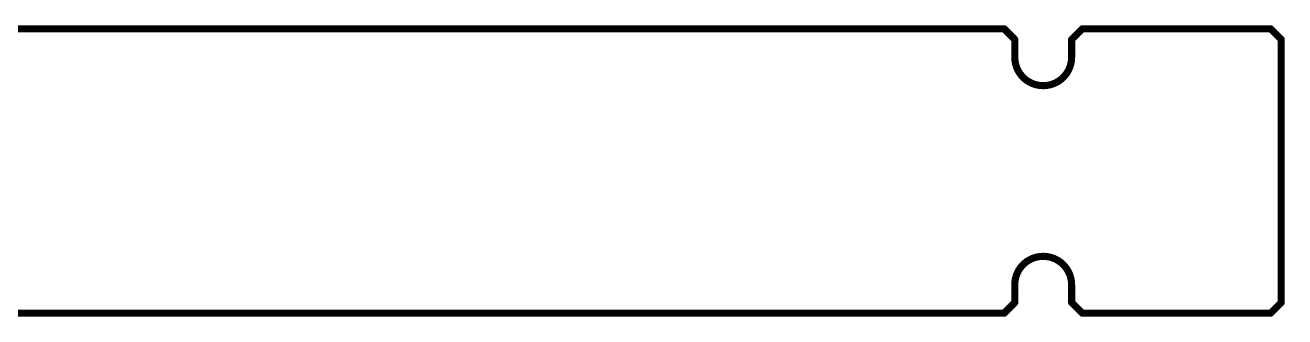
# Model space of a CAD drawing. Extents: x 1.1 to 91.2, y -5.2 to 5.2.
# Drawn here: x 46.16 to 91.19, y -5.21 to 5.21 of the extents above; entities that cross this region are included whole.
import ezdxf

# ---------------------------------------------------------------- set-up
doc = ezdxf.new("R2010")
doc.units = 0
doc.layers.add('16', color=132, linetype='CONTINUOUS')

msp = doc.modelspace()

# ---------------------------------------------------------------- linework, layer by layer
at = {"layer": '16', "const_width": 0.254}
for points in [[(81.153, 5.08), (11.176, 5.08)], [(81.534, 4.699), (81.153, 5.08)], [(83.947, 5.08), (83.566, 4.699)], [(90.678, 5.08), (83.947, 5.08)], [(91.059, 4.699), (90.678, 5.08)], [(81.534, 4.064), (81.534, 4.699)], [(83.566, 4.699), (83.566, 4.064)], [(91.059, -4.699), (91.059, 4.699)], [(81.5379, 3.9755), (81.534, 4.064)], [(81.5494, 3.8876), (81.5379, 3.9755)], [(83.5621, 3.9755), (83.5506, 3.8876)], [(83.566, 4.064), (83.5621, 3.9755)], [(81.5686, 3.801), (81.5494, 3.8876)], [(81.5953, 3.7165), (81.5686, 3.801)], [(81.6292, 3.6346), (81.5953, 3.7165)], [(81.6701, 3.556), (81.6292, 3.6346)], [(81.7177, 3.4812), (81.6701, 3.556)], [(81.7717, 3.4109), (81.7177, 3.4812)], [(83.3823, 3.4812), (83.3283, 3.4109)], [(83.4299, 3.556), (83.3823, 3.4812)], [(83.4708, 3.6346), (83.4299, 3.556)], [(83.5047, 3.7165), (83.4708, 3.6346)], [(83.5314, 3.801), (83.5047, 3.7165)], [(83.5506, 3.8876), (83.5314, 3.801)], [(81.8316, 3.3456), (81.7717, 3.4109)], [(81.8969, 3.2857), (81.8316, 3.3456)], [(81.9672, 3.2317), (81.8969, 3.2857)], [(82.042, 3.1841), (81.9672, 3.2317)], [(82.1206, 3.1432), (82.042, 3.1841)], [(82.2025, 3.1093), (82.1206, 3.1432)], [(82.287, 3.0826), (82.2025, 3.1093)], [(82.3736, 3.0634), (82.287, 3.0826)], [(82.4615, 3.0519), (82.3736, 3.0634)], [(82.55, 3.048), (82.4615, 3.0519)], [(82.6386, 3.0519), (82.55, 3.048)], [(82.7264, 3.0634), (82.6386, 3.0519)], [(82.813, 3.0826), (82.7264, 3.0634)], [(82.8975, 3.1093), (82.813, 3.0826)], [(82.9794, 3.1432), (82.8975, 3.1093)], [(83.058, 3.1841), (82.9794, 3.1432)], [(83.1328, 3.2317), (83.058, 3.1841)], [(83.2031, 3.2857), (83.1328, 3.2317)], [(83.2684, 3.3456), (83.2031, 3.2857)], [(83.3283, 3.4109), (83.2684, 3.3456)], [(81.8969, -3.2857), (81.9672, -3.2317)], [(81.9672, -3.2317), (82.042, -3.1841)], [(82.042, -3.1841), (82.1206, -3.1432)], [(82.1206, -3.1432), (82.2025, -3.1093)], [(82.2025, -3.1093), (82.287, -3.0826)], [(82.287, -3.0826), (82.3736, -3.0634)], [(82.3736, -3.0634), (82.4615, -3.0519)], [(82.4615, -3.0519), (82.55, -3.048)], [(82.55, -3.048), (82.6386, -3.0519)], [(82.6386, -3.0519), (82.7264, -3.0634)], [(82.7264, -3.0634), (82.813, -3.0826)], [(82.813, -3.0826), (82.8975, -3.1093)], [(82.8975, -3.1093), (82.9794, -3.1432)], [(82.9794, -3.1432), (83.058, -3.1841)], [(83.058, -3.1841), (83.1328, -3.2317)], [(83.1328, -3.2317), (83.2031, -3.2857)], [(81.5686, -3.801), (81.5953, -3.7165)], [(81.5953, -3.7165), (81.6292, -3.6346)], [(81.6292, -3.6346), (81.6701, -3.556)], [(81.6701, -3.556), (81.7177, -3.4812)], [(81.7177, -3.4812), (81.7717, -3.4109)], [(81.7717, -3.4109), (81.8316, -3.3456)], [(81.8316, -3.3456), (81.8969, -3.2857)], [(83.2031, -3.2857), (83.2684, -3.3456)], [(83.2684, -3.3456), (83.3283, -3.4109)], [(83.3283, -3.4109), (83.3823, -3.4812)], [(83.3823, -3.4812), (83.4299, -3.556)], [(83.4299, -3.556), (83.4708, -3.6346)], [(83.4708, -3.6346), (83.5047, -3.7165)], [(83.5047, -3.7165), (83.5314, -3.801)], [(81.534, -4.064), (81.5379, -3.9755)], [(81.534, -4.699), (81.534, -4.064)], [(81.5379, -3.9755), (81.5494, -3.8876)], [(81.5494, -3.8876), (81.5686, -3.801)], [(83.5314, -3.801), (83.5506, -3.8876)], [(83.5506, -3.8876), (83.5621, -3.9755)], [(83.5621, -3.9755), (83.566, -4.064)], [(83.566, -4.064), (83.566, -4.699)], [(81.153, -5.08), (81.534, -4.699)], [(83.566, -4.699), (83.947, -5.08)], [(90.678, -5.08), (91.059, -4.699)], [(11.176, -5.08), (81.153, -5.08)], [(83.947, -5.08), (90.678, -5.08)]]:
    msp.add_lwpolyline(points, dxfattribs=at)
at = {"layer": '16', "const_width": 0.127}
for points in [[(81.1979, 5.1249, 1), (81.1081, 5.0351)], [(81.153, 5.0165, 1), (81.153, 5.1435)], [(83.947, 5.1435, 1), (83.947, 5.0165)], [(83.9919, 5.0351, 1), (83.9021, 5.1249)], [(90.7229, 5.1249, 1), (90.6331, 5.0351)], [(90.678, 5.0165, 1), (90.678, 5.1435)], [(81.5975, 4.699, 1), (81.4705, 4.699)], [(81.4891, 4.6541, 1), (81.5789, 4.7439)], [(83.6295, 4.699, 1), (83.5025, 4.699)], [(83.5211, 4.7439, 1), (83.6109, 4.6541)], [(91.1225, 4.699, 1), (90.9955, 4.699)], [(91.0141, 4.6541, 1), (91.1039, 4.7439)], [(81.5974, 4.0668, 1), (81.4706, 4.0612)], [(81.4705, 4.064, 1), (81.5975, 4.064)], [(81.6009, 3.9837, 1), (81.4749, 3.9673)], [(83.6251, 3.9673, 1), (83.4991, 3.9837)], [(83.5025, 4.064, 1), (83.6295, 4.064)], [(83.6294, 4.0612, 1), (83.5026, 4.0668)], [(81.4745, 3.9727, 1), (81.6013, 3.9783)], [(81.6114, 3.9013, 1), (81.4874, 3.8739)], [(81.4864, 3.8794, 1), (81.6124, 3.8958)], [(81.6291, 3.8201, 1), (81.5081, 3.7819)], [(81.5066, 3.7873, 1), (81.6306, 3.8147)], [(81.654, 3.7408, 1), (81.5366, 3.6922)], [(81.5348, 3.6974, 1), (81.6558, 3.7356)], [(81.6855, 3.6639, 1), (81.5729, 3.6053)], [(81.5705, 3.6103, 1), (81.6879, 3.6589)], [(81.7237, 3.5901, 1), (81.6165, 3.5219)], [(81.6138, 3.5267, 1), (81.7264, 3.5853)], [(81.7681, 3.5199, 1), (81.6673, 3.4425)], [(83.4327, 3.4425, 1), (83.3319, 3.5199)], [(83.3736, 3.5853, 1), (83.4862, 3.5267)], [(83.4835, 3.5219, 1), (83.3763, 3.5901)], [(83.4121, 3.6589, 1), (83.5295, 3.6103)], [(83.5271, 3.6053, 1), (83.4145, 3.6639)], [(83.4442, 3.7356, 1), (83.5652, 3.6974)], [(83.5634, 3.6922, 1), (83.446, 3.7408)], [(83.4694, 3.8147, 1), (83.5934, 3.7873)], [(83.5919, 3.7819, 1), (83.4709, 3.8201)], [(83.4876, 3.8958, 1), (83.6136, 3.8794)], [(83.6126, 3.8739, 1), (83.4886, 3.9013)], [(83.4987, 3.9783, 1), (83.6255, 3.9727)], [(81.6641, 3.4471, 1), (81.7713, 3.5153)], [(81.8185, 3.4538, 1), (81.7249, 3.368)], [(81.7213, 3.3722, 1), (81.8221, 3.4496)], [(81.8745, 3.3924, 1), (81.7887, 3.2988)], [(81.7848, 3.3027, 1), (81.8784, 3.3885)], [(81.9356, 3.3361, 1), (81.8582, 3.2353)], [(81.854, 3.2389, 1), (81.9398, 3.3325)], [(82.0013, 3.2853, 1), (81.9331, 3.1781)], [(81.9285, 3.1813, 1), (82.0059, 3.2821)], [(82.0713, 3.2404, 1), (82.0127, 3.1278)], [(82.0079, 3.1305, 1), (82.0761, 3.2377)], [(82.1449, 3.2019, 1), (82.0963, 3.0845)], [(82.0913, 3.0869, 1), (82.1499, 3.1995)], [(82.2216, 3.1698, 1), (82.1834, 3.0488)], [(82.1782, 3.0506, 1), (82.2268, 3.168)], [(82.3007, 3.1446, 1), (82.2733, 3.0206)], [(82.2679, 3.0221, 1), (82.3061, 3.1431)], [(82.3818, 3.1264, 1), (82.3654, 3.0004)], [(82.3599, 3.0014, 1), (82.3873, 3.1254)], [(82.4643, 3.1153, 1), (82.4587, 2.9885)], [(82.4533, 2.9889, 1), (82.4697, 3.1149)], [(82.5472, 3.1114, 1), (82.5528, 2.9846)], [(82.5472, 2.9846, 1), (82.5528, 3.1114)], [(82.6304, 3.1149, 1), (82.6468, 2.9889)], [(82.6414, 2.9885, 1), (82.6358, 3.1153)], [(82.7127, 3.1254, 1), (82.7401, 3.0014)], [(82.7346, 3.0004, 1), (82.7182, 3.1264)], [(82.7939, 3.1431, 1), (82.8321, 3.0221)], [(82.8267, 3.0206, 1), (82.7993, 3.1446)], [(82.8732, 3.168, 1), (82.9218, 3.0506)], [(82.9166, 3.0488, 1), (82.8784, 3.1698)], [(82.9501, 3.1995, 1), (83.0087, 3.0869)], [(83.0037, 3.0845, 1), (82.9551, 3.2019)], [(83.0239, 3.2377, 1), (83.0921, 3.1305)], [(83.0873, 3.1278, 1), (83.0287, 3.2404)], [(83.0941, 3.2821, 1), (83.1715, 3.1813)], [(83.1669, 3.1781, 1), (83.0987, 3.2853)], [(83.1602, 3.3325, 1), (83.246, 3.2389)], [(83.2418, 3.2353, 1), (83.1644, 3.3361)], [(83.2216, 3.3885, 1), (83.3152, 3.3027)], [(83.3113, 3.2988, 1), (83.2255, 3.3924)], [(83.2779, 3.4496, 1), (83.3787, 3.3722)], [(83.3751, 3.368, 1), (83.2815, 3.4538)], [(83.3287, 3.5153, 1), (83.4359, 3.4471)], [(81.9331, -3.1781, 1), (82.0013, -3.2853)], [(82.0059, -3.2821, 1), (81.9285, -3.1813)], [(82.0127, -3.1278, 1), (82.0713, -3.2404)], [(82.0761, -3.2377, 1), (82.0079, -3.1305)], [(82.0963, -3.0845, 1), (82.1449, -3.2019)], [(82.1499, -3.1995, 1), (82.0913, -3.0869)], [(82.1834, -3.0488, 1), (82.2216, -3.1698)], [(82.2268, -3.168, 1), (82.1782, -3.0506)], [(82.2733, -3.0206, 1), (82.3007, -3.1446)], [(82.3061, -3.1431, 1), (82.2679, -3.0221)], [(82.3654, -3.0004, 1), (82.3818, -3.1264)], [(82.3873, -3.1254, 1), (82.3599, -3.0014)], [(82.4587, -2.9885, 1), (82.4643, -3.1153)], [(82.4697, -3.1149, 1), (82.4533, -2.9889)], [(82.5528, -2.9846, 1), (82.5472, -3.1114)], [(82.5528, -3.1114, 1), (82.5472, -2.9846)], [(82.6468, -2.9889, 1), (82.6304, -3.1149)], [(82.6358, -3.1153, 1), (82.6414, -2.9885)], [(82.7401, -3.0014, 1), (82.7127, -3.1254)], [(82.7182, -3.1264, 1), (82.7346, -3.0004)], [(82.8321, -3.0221, 1), (82.7939, -3.1431)], [(82.7993, -3.1446, 1), (82.8267, -3.0206)], [(82.9218, -3.0506, 1), (82.8732, -3.168)], [(82.8784, -3.1698, 1), (82.9166, -3.0488)], [(83.0087, -3.0869, 1), (82.9501, -3.1995)], [(82.9551, -3.2019, 1), (83.0037, -3.0845)], [(83.0921, -3.1305, 1), (83.0239, -3.2377)], [(83.0287, -3.2404, 1), (83.0873, -3.1278)], [(83.1715, -3.1813, 1), (83.0941, -3.2821)], [(83.0987, -3.2853, 1), (83.1669, -3.1781)], [(81.6558, -3.7356, 1), (81.5348, -3.6974)], [(81.5729, -3.6053, 1), (81.6855, -3.6639)], [(81.6879, -3.6589, 1), (81.5705, -3.6103)], [(81.6165, -3.5219, 1), (81.7237, -3.5901)], [(81.7264, -3.5853, 1), (81.6138, -3.5267)], [(81.6673, -3.4425, 1), (81.7681, -3.5199)], [(81.7713, -3.5153, 1), (81.6641, -3.4471)], [(81.7249, -3.368, 1), (81.8185, -3.4538)], [(81.8221, -3.4496, 1), (81.7213, -3.3722)], [(81.7887, -3.2988, 1), (81.8745, -3.3924)], [(81.8784, -3.3885, 1), (81.7848, -3.3027)], [(81.8582, -3.2353, 1), (81.9356, -3.3361)], [(81.9398, -3.3325, 1), (81.854, -3.2389)], [(83.246, -3.2389, 1), (83.1602, -3.3325)], [(83.1644, -3.3361, 1), (83.2418, -3.2353)], [(83.3152, -3.3027, 1), (83.2216, -3.3885)], [(83.2255, -3.3924, 1), (83.3113, -3.2988)], [(83.3787, -3.3722, 1), (83.2779, -3.4496)], [(83.2815, -3.4538, 1), (83.3751, -3.368)], [(83.4359, -3.4471, 1), (83.3287, -3.5153)], [(83.3319, -3.5199, 1), (83.4327, -3.4425)], [(83.4862, -3.5267, 1), (83.3736, -3.5853)], [(83.3763, -3.5901, 1), (83.4835, -3.5219)], [(83.5295, -3.6103, 1), (83.4121, -3.6589)], [(83.4145, -3.6639, 1), (83.5271, -3.6053)], [(83.5652, -3.6974, 1), (83.4442, -3.7356)], [(81.5975, -4.064, 1), (81.4705, -4.064)], [(81.4706, -4.0612, 1), (81.5974, -4.0668)], [(81.4749, -3.9673, 1), (81.6009, -3.9837)], [(81.6013, -3.9783, 1), (81.4745, -3.9727)], [(81.4874, -3.8739, 1), (81.6114, -3.9013)], [(81.6124, -3.8958, 1), (81.4864, -3.8794)], [(81.5081, -3.7819, 1), (81.6291, -3.8201)], [(81.6306, -3.8147, 1), (81.5066, -3.7873)], [(81.5366, -3.6922, 1), (81.654, -3.7408)], [(83.446, -3.7408, 1), (83.5634, -3.6922)], [(83.5934, -3.7873, 1), (83.4694, -3.8147)], [(83.4709, -3.8201, 1), (83.5919, -3.7819)], [(83.6136, -3.8794, 1), (83.4876, -3.8958)], [(83.4886, -3.9013, 1), (83.6126, -3.8739)], [(83.6255, -3.9727, 1), (83.4987, -3.9783)], [(83.4991, -3.9837, 1), (83.6251, -3.9673)], [(83.6295, -4.064, 1), (83.5025, -4.064)], [(83.5026, -4.0668, 1), (83.6294, -4.0612)], [(81.4705, -4.699, 1), (81.5975, -4.699)], [(81.5789, -4.7439, 1), (81.4891, -4.6541)], [(83.6109, -4.6541, 1), (83.5211, -4.7439)], [(83.5025, -4.699, 1), (83.6295, -4.699)], [(90.9955, -4.699, 1), (91.1225, -4.699)], [(91.1039, -4.7439, 1), (91.0141, -4.6541)], [(81.1081, -5.0351, 1), (81.1979, -5.1249)], [(81.153, -5.1435, 1), (81.153, -5.0165)], [(83.947, -5.0165, 1), (83.947, -5.1435)], [(83.9021, -5.1249, 1), (83.9919, -5.0351)], [(90.6331, -5.0351, 1), (90.7229, -5.1249)], [(90.678, -5.1435, 1), (90.678, -5.0165)]]:
    msp.add_lwpolyline(points, format="xyb", dxfattribs=at)

doc.saveas('drawing.dxf')
